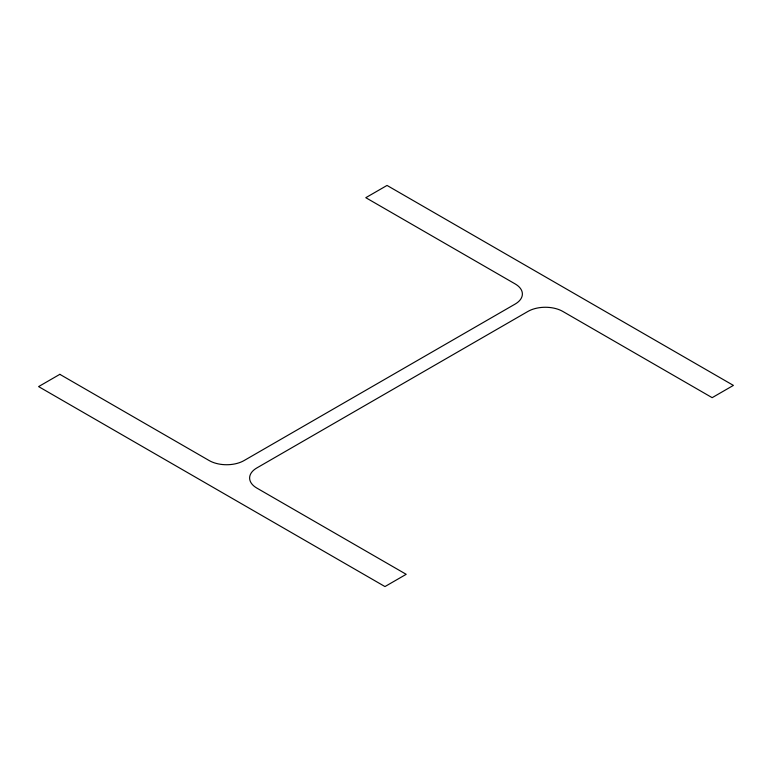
<?xml version="1.0" encoding="UTF-8"?>
<svg xmlns="http://www.w3.org/2000/svg" width="772" height="772" viewBox="0 0 772 772"><rect width="100%" height="100%" fill="white"/><g stroke="black" fill="none" stroke-linecap="round" stroke-linejoin="round"><path stroke-width="1.16" d="M59.84 374.333L38.6 386.598L384.967 586.566L406.197 574.31L256.844 488.078A24.665 14.243 0 0 1 256.844 467.938L527.932 311.434A24.665 14.243 0 0 1 562.807 311.434L712.16 397.667L733.4 385.402L387.033 185.434L365.803 197.69L515.156 283.922A24.665 14.243 0 0 1 515.156 304.062L244.068 460.566A24.665 14.243 0 0 1 209.193 460.566L59.84 374.333"/></g></svg>
